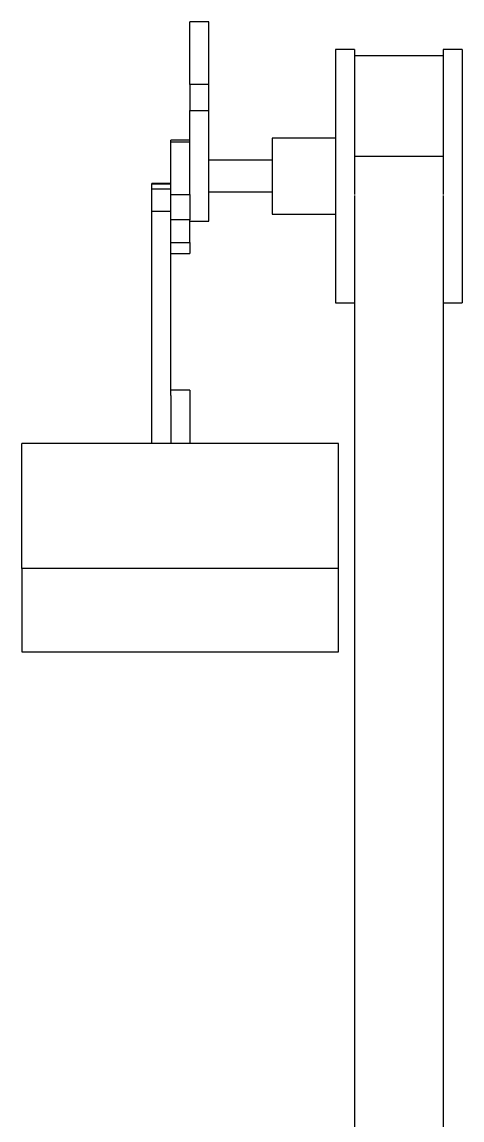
# Model space of a CAD drawing. Header units: millimetres. Extents: x 15 to 415, y 5 to 292.
# Drawn here: x 135.87 to 149.77, y 117.71 to 152.37 of the extents above; entities that cross this region are included whole.
import ezdxf

# ---------------------------------------------------------------- set-up
doc = ezdxf.new("R2010")
doc.units = ezdxf.units.MM

msp = doc.modelspace()

# ---------------------------------------------------------------- linework, layer by layer
at = {"color": 7, "linetype": 'Continuous', "lineweight": 25}
for p, q in [((141.767, 152.373), (141.167, 152.373)), ((141.167, 150.401), (141.167, 152.373)), ((141.767, 150.401), (141.767, 152.373)), ((146.367, 151.506), (145.767, 151.506)), ((145.767, 151.506), (145.767, 143.517)), ((146.367, 151.506), (146.367, 146.925)), ((149.767, 151.506), (149.167, 151.506)), ((149.167, 151.506), (149.167, 146.925)), ((149.767, 151.506), (149.767, 143.517)), ((149.167, 151.306), (146.367, 151.306)), ((141.767, 150.401), (141.167, 150.401)), ((141.167, 150.401), (141.167, 149.578)), ((141.767, 149.578), (141.767, 150.401)), ((141.167, 149.578), (141.767, 149.578)), ((141.167, 147.511), (141.167, 149.578)), ((141.767, 146.084), (141.767, 149.578)), ((141.167, 148.64), (140.567, 148.64)), ((140.567, 148.58), (140.567, 148.64)), ((141.167, 148.58), (140.567, 148.58)), ((140.567, 147.16), (140.567, 148.58)), ((145.767, 148.706), (143.767, 148.706)), ((143.767, 148.706), (143.767, 148.614)), ((143.767, 148.614), (143.767, 146.306)), ((149.167, 148.131), (146.367, 148.131)), ((143.767, 148.006), (141.767, 148.006)), ((141.167, 146.93), (141.167, 147.511)), ((140.567, 147.272), (139.967, 147.272)), ((139.967, 147.261), (139.967, 147.272)), ((139.967, 147.261), (140.567, 147.261)), ((139.967, 147.108), (139.967, 147.261)), ((139.967, 146.404), (139.967, 147.108)), ((139.967, 147.108), (140.567, 147.108)), ((140.567, 147.108), (140.567, 147.16)), ((140.567, 146.721), (140.567, 147.108)), ((141.767, 147.006), (143.767, 147.006)), ((140.567, 146.93), (141.167, 146.93)), ((140.567, 146.129), (140.567, 146.721)), ((141.167, 146.93), (141.167, 146.129)), ((146.367, 146.899), (146.367, 97.388)), ((149.167, 146.899), (149.167, 93.475)), ((139.967, 146.404), (140.567, 146.404)), ((139.967, 139.071), (139.967, 146.404)), ((143.767, 146.306), (145.767, 146.306)), ((141.167, 146.129), (140.567, 146.129)), ((140.567, 145.885), (140.567, 146.129)), ((141.167, 145.408), (141.167, 146.129)), ((141.167, 146.084), (141.767, 146.084)), ((140.567, 140.583), (140.567, 145.885)), ((140.567, 145.408), (141.167, 145.408)), ((141.167, 145.408), (141.167, 145.069)), ((140.567, 145.069), (141.167, 145.069)), ((145.767, 143.517), (145.767, 143.506)), ((149.767, 143.517), (149.767, 143.506)), ((145.767, 143.506), (146.367, 143.506)), ((149.167, 143.506), (149.767, 143.506)), ((141.167, 140.754), (140.567, 140.754)), ((141.167, 140.754), (141.167, 139.071)), ((140.567, 140.583), (140.567, 139.071)), ((135.867, 135.125), (135.867, 139.071)), ((145.867, 139.071), (135.867, 139.071)), ((145.867, 135.125), (145.867, 139.071)), ((145.867, 135.125), (135.867, 135.125)), ((135.867, 135.125), (135.867, 132.491)), ((145.867, 132.491), (145.867, 135.125)), ((135.867, 132.491), (145.867, 132.491))]:
    msp.add_line(p, q, dxfattribs=at)

doc.saveas('drawing.dxf')
